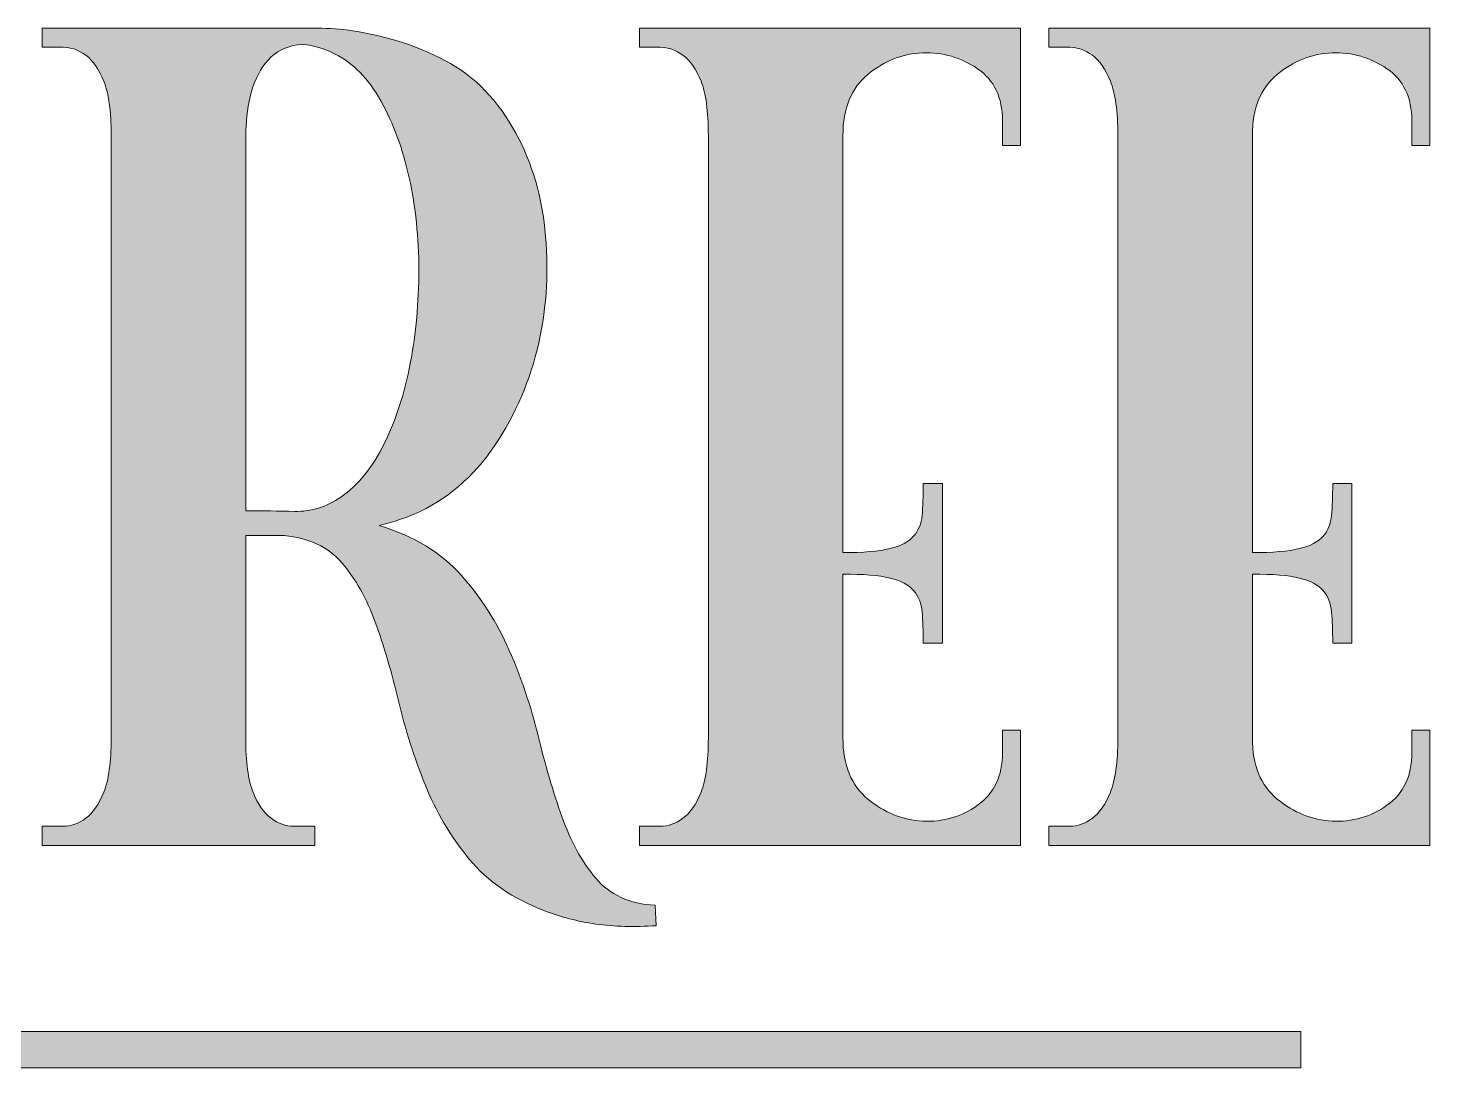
# Model space of a CAD drawing. Header units: inches. Extents: x 51 to 1029, y -812 to -272.
# Drawn here: x 830.3 to 1029.5, y -599.9 to -452.1 of the extents above; entities that cross this region are included whole.
import ezdxf

# ---------------------------------------------------------------- set-up
doc = ezdxf.new("R2010")
doc.units = ezdxf.units.IN
doc.header["$MEASUREMENT"] = 0
doc.layers.add('Layer 1', color=7, linetype='Continuous')

# ---------------------------------------------------------------- blocks, each defined once
blk = doc.blocks.new('block 3')
at = {"layer": 'Layer 1', "true_color": 0xd81c2b}
h = blk.add_hatch(color=242, dxfattribs=at)
h.dxf.hatch_style = 2
edge = h.paths.add_edge_path()
edge.add_spline(control_points=[(864.48, -452.07), (866.19, -452.07), (867.88, -452.07), (869.54, -452.07), (871.2, -452.07), (872.89, -452.12), (874.6, -452.23), (879.63, -452.77), (884.35, -454.11), (888.74, -456.25), (893.13, -458.39), (896.61, -461.71), (899.18, -466.21), (901.65, -470.39), (903.17, -475.21), (903.76, -480.67), (904.35, -486.13), (904.06, -491.52), (902.88, -496.82), (901.7, -502.12), (899.61, -507), (896.61, -511.44), (893.61, -515.89), (889.81, -519.13), (885.21, -521.16), (884.46, -521.48), (883.65, -521.78), (882.79, -522.04), (881.94, -522.31), (881.08, -522.55), (880.22, -522.77), (885.15, -524.27), (889.03, -526.62), (891.87, -529.84), (894.71, -533.05), (896.99, -536.61), (898.7, -540.52), (900.41, -544.43), (901.78, -548.47), (902.8, -552.65), (903.82, -556.83), (904.94, -560.66), (906.17, -564.14), (907.4, -567.62), (909.01, -570.54), (910.99, -572.9), (912.97, -575.25), (915.79, -576.54), (919.43, -576.75), (919.43, -576.75), (919.59, -579.65), (919.59, -579.65), (916.48, -579.86), (913.62, -579.78), (910.99, -579.41), (908.37, -579.03), (905.99, -578.41), (903.84, -577.56), (899.24, -575.84), (895.62, -573.38), (893, -570.17), (890.37, -566.95), (888.28, -563.42), (886.73, -559.56), (885.18, -555.71), (883.92, -551.74), (882.96, -547.67), (881.99, -543.6), (880.89, -539.88), (879.66, -536.5), (878.43, -533.13), (876.85, -530.32), (874.92, -528.07), (872.99, -525.82), (870.26, -524.53), (866.73, -524.21), (866.73, -524.21), (861.26, -524.21), (861.26, -524.21), (861.26, -524.21), (861.26, -552.97), (861.26, -552.97), (861.26, -556.4), (861.61, -558.97), (862.31, -560.69), (863, -562.4), (863.86, -563.63), (864.88, -564.38), (865.9, -565.13), (866.97, -565.51), (868.09, -565.51), (869.22, -565.51), (870.21, -565.51), (871.07, -565.51), (871.07, -565.51), (871.07, -568.24), (871.07, -568.24), (871.07, -568.24), (832.34, -568.24), (832.34, -568.24), (832.34, -568.24), (832.34, -565.51), (832.34, -565.51), (833.2, -565.51), (834.19, -565.51), (835.32, -565.51), (836.44, -565.51), (837.51, -565.13), (838.53, -564.38), (839.55, -563.63), (840.4, -562.4), (841.1, -560.69), (841.8, -558.97), (842.14, -556.4), (842.14, -552.97), (842.14, -552.97), (842.14, -467.33), (842.14, -467.33), (842.14, -463.91), (841.8, -461.34), (841.1, -459.62), (840.4, -457.91), (839.55, -456.68), (838.53, -455.93), (837.51, -455.18), (836.44, -454.8), (835.32, -454.8), (834.19, -454.8), (833.2, -454.8), (832.34, -454.8), (832.34, -454.8), (832.34, -452.07), (832.34, -452.07), (832.34, -452.07), (864.48, -452.07), (864.48, -452.07)], knot_values=[0, 0, 0, 0, 1, 1, 1, 2, 2, 2, 3, 3, 3, 4, 4, 4, 5, 5, 5, 6, 6, 6, 7, 7, 7, 8, 8, 8, 9, 9, 9, 10, 10, 10, 11, 11, 11, 12, 12, 12, 13, 13, 13, 14, 14, 14, 15, 15, 15, 16, 16, 16, 17, 17, 17, 18, 18, 18, 19, 19, 19, 20, 20, 20, 21, 21, 21, 22, 22, 22, 23, 23, 23, 24, 24, 24, 25, 25, 25, 26, 26, 26, 27, 27, 27, 28, 28, 28, 29, 29, 29, 30, 30, 30, 31, 31, 31, 32, 32, 32, 33, 33, 33, 34, 34, 34, 35, 35, 35, 36, 36, 36, 37, 37, 37, 38, 38, 38, 39, 39, 39, 40, 40, 40, 41, 41, 41, 42, 42, 42, 43, 43, 43, 44, 44, 44, 45, 45, 45, 45], degree=3, periodic=1)
edge = h.paths.add_edge_path()
edge.add_spline(control_points=[(861.26, -520.68), (863.62, -520.68), (865.95, -520.71), (868.25, -520.76), (870.56, -520.81), (872.73, -520.14), (874.76, -518.75), (877.22, -517.04), (879.29, -514.49), (880.95, -511.12), (882.61, -507.74), (883.84, -503.94), (884.64, -499.71), (885.45, -495.48), (885.85, -491.06), (885.85, -486.45), (885.85, -481.85), (885.39, -477.48), (884.48, -473.36), (883.57, -469.24), (882.23, -465.59), (880.46, -462.43), (878.7, -459.27), (876.53, -457.05), (873.96, -455.77), (871.6, -454.59), (869.62, -454.19), (868.01, -454.56), (866.41, -454.94), (865.09, -455.77), (864.08, -457.05), (863.06, -458.34), (862.33, -459.92), (861.91, -461.79), (861.48, -463.67), (861.26, -465.51), (861.26, -467.33), (861.26, -467.33), (861.26, -520.68), (861.26, -520.68)], knot_values=[0, 0, 0, 0, 1, 1, 1, 2, 2, 2, 3, 3, 3, 4, 4, 4, 5, 5, 5, 6, 6, 6, 7, 7, 7, 8, 8, 8, 9, 9, 9, 10, 10, 10, 11, 11, 11, 12, 12, 12, 13, 13, 13, 13], degree=3, periodic=1)
h = blk.add_hatch(color=242, dxfattribs=at)
h.dxf.hatch_style = 2
edge = h.paths.add_edge_path()
edge.add_spline(control_points=[(960.24, -539.48), (960.24, -539.48), (957.51, -539.48), (957.51, -539.48), (957.51, -537.77), (957.46, -536.29), (957.35, -535.06), (957.24, -533.83), (956.84, -532.81), (956.14, -532.01), (955.45, -531.2), (954.32, -530.61), (952.77, -530.24), (951.22, -529.86), (948.99, -529.68), (946.1, -529.68), (946.1, -529.68), (946.1, -552.97), (946.1, -552.97), (946.1, -556.83), (947.28, -559.72), (949.64, -561.65), (951.99, -563.58), (954.59, -564.62), (957.43, -564.78), (960.27, -564.94), (962.86, -564.2), (965.22, -562.53), (967.58, -560.87), (968.76, -558.38), (968.76, -555.06), (968.76, -555.06), (968.76, -551.85), (968.76, -551.85), (968.76, -551.85), (971.33, -551.85), (971.33, -551.85), (971.33, -551.85), (971.33, -568.24), (971.33, -568.24), (971.33, -568.24), (917.18, -568.24), (917.18, -568.24), (917.18, -568.24), (917.18, -565.51), (917.18, -565.51), (918.04, -565.51), (919.03, -565.51), (920.15, -565.51), (921.28, -565.51), (922.35, -565.13), (923.37, -564.38), (924.38, -563.63), (925.24, -562.4), (925.94, -560.69), (926.63, -558.97), (926.98, -556.4), (926.98, -552.97), (926.98, -552.97), (926.98, -467.33), (926.98, -467.33), (926.98, -463.91), (926.63, -461.34), (925.94, -459.62), (925.24, -457.91), (924.38, -456.68), (923.37, -455.93), (922.35, -455.18), (921.28, -454.8), (920.15, -454.8), (919.03, -454.8), (918.04, -454.8), (917.18, -454.8), (917.18, -454.8), (917.18, -452.07), (917.18, -452.07), (917.18, -452.07), (971.33, -452.07), (971.33, -452.07), (971.33, -452.07), (971.33, -468.78), (971.33, -468.78), (971.33, -468.78), (968.76, -468.78), (968.76, -468.78), (968.76, -468.78), (968.76, -465.24), (968.76, -465.24), (968.76, -461.93), (967.58, -459.46), (965.22, -457.85), (962.86, -456.25), (960.27, -455.5), (957.43, -455.6), (954.59, -455.71), (951.99, -456.73), (949.64, -458.66), (947.28, -460.59), (946.1, -463.48), (946.1, -467.33), (946.1, -467.33), (946.1, -526.62), (946.1, -526.62), (948.99, -526.62), (951.22, -526.44), (952.77, -526.06), (954.32, -525.69), (955.45, -525.1), (956.14, -524.29), (956.84, -523.49), (957.24, -522.5), (957.35, -521.32), (957.46, -520.14), (957.51, -518.64), (957.51, -516.82), (957.51, -516.82), (960.24, -516.82), (960.24, -516.82), (960.24, -516.82), (960.24, -539.48), (960.24, -539.48)], knot_values=[0, 0, 0, 0, 1, 1, 1, 2, 2, 2, 3, 3, 3, 4, 4, 4, 5, 5, 5, 6, 6, 6, 7, 7, 7, 8, 8, 8, 9, 9, 9, 10, 10, 10, 11, 11, 11, 12, 12, 12, 13, 13, 13, 14, 14, 14, 15, 15, 15, 16, 16, 16, 17, 17, 17, 18, 18, 18, 19, 19, 19, 20, 20, 20, 21, 21, 21, 22, 22, 22, 23, 23, 23, 24, 24, 24, 25, 25, 25, 26, 26, 26, 27, 27, 27, 28, 28, 28, 29, 29, 29, 30, 30, 30, 31, 31, 31, 32, 32, 32, 33, 33, 33, 34, 34, 34, 35, 35, 35, 36, 36, 36, 37, 37, 37, 38, 38, 38, 39, 39, 39, 40, 40, 40, 40], degree=3, periodic=1)
h = blk.add_hatch(color=242, dxfattribs=at)
h.dxf.hatch_style = 2
edge = h.paths.add_edge_path()
edge.add_spline(control_points=[(1018.41, -539.48), (1018.41, -539.48), (1015.68, -539.48), (1015.68, -539.48), (1015.68, -537.77), (1015.62, -536.29), (1015.51, -535.06), (1015.41, -533.83), (1015, -532.81), (1014.31, -532.01), (1013.61, -531.2), (1012.49, -530.61), (1010.93, -530.24), (1009.38, -529.86), (1007.16, -529.68), (1004.27, -529.68), (1004.27, -529.68), (1004.27, -552.97), (1004.27, -552.97), (1004.27, -556.83), (1005.44, -559.72), (1007.8, -561.65), (1010.16, -563.58), (1012.75, -564.62), (1015.59, -564.78), (1018.43, -564.94), (1021.03, -564.2), (1023.39, -562.53), (1025.74, -560.87), (1026.92, -558.38), (1026.92, -555.06), (1026.92, -555.06), (1026.92, -551.85), (1026.92, -551.85), (1026.92, -551.85), (1029.49, -551.85), (1029.49, -551.85), (1029.49, -551.85), (1029.49, -568.24), (1029.49, -568.24), (1029.49, -568.24), (975.34, -568.24), (975.34, -568.24), (975.34, -568.24), (975.34, -565.51), (975.34, -565.51), (976.2, -565.51), (977.19, -565.51), (978.32, -565.51), (979.44, -565.51), (980.51, -565.13), (981.53, -564.38), (982.55, -563.63), (983.4, -562.4), (984.1, -560.69), (984.8, -558.97), (985.15, -556.4), (985.15, -552.97), (985.15, -552.97), (985.15, -467.33), (985.15, -467.33), (985.15, -463.91), (984.8, -461.34), (984.1, -459.62), (983.4, -457.91), (982.55, -456.68), (981.53, -455.93), (980.51, -455.18), (979.44, -454.8), (978.32, -454.8), (977.19, -454.8), (976.2, -454.8), (975.34, -454.8), (975.34, -454.8), (975.34, -452.07), (975.34, -452.07), (975.34, -452.07), (1029.49, -452.07), (1029.49, -452.07), (1029.49, -452.07), (1029.49, -468.78), (1029.49, -468.78), (1029.49, -468.78), (1026.92, -468.78), (1026.92, -468.78), (1026.92, -468.78), (1026.92, -465.24), (1026.92, -465.24), (1026.92, -461.93), (1025.74, -459.46), (1023.39, -457.85), (1021.03, -456.25), (1018.43, -455.5), (1015.59, -455.6), (1012.75, -455.71), (1010.16, -456.73), (1007.8, -458.66), (1005.44, -460.59), (1004.27, -463.48), (1004.27, -467.33), (1004.27, -467.33), (1004.27, -526.62), (1004.27, -526.62), (1007.16, -526.62), (1009.38, -526.44), (1010.93, -526.06), (1012.49, -525.69), (1013.61, -525.1), (1014.31, -524.29), (1015, -523.49), (1015.41, -522.5), (1015.51, -521.32), (1015.62, -520.14), (1015.68, -518.64), (1015.68, -516.82), (1015.68, -516.82), (1018.41, -516.82), (1018.41, -516.82), (1018.41, -516.82), (1018.41, -539.48), (1018.41, -539.48)], knot_values=[0, 0, 0, 0, 1, 1, 1, 2, 2, 2, 3, 3, 3, 4, 4, 4, 5, 5, 5, 6, 6, 6, 7, 7, 7, 8, 8, 8, 9, 9, 9, 10, 10, 10, 11, 11, 11, 12, 12, 12, 13, 13, 13, 14, 14, 14, 15, 15, 15, 16, 16, 16, 17, 17, 17, 18, 18, 18, 19, 19, 19, 20, 20, 20, 21, 21, 21, 22, 22, 22, 23, 23, 23, 24, 24, 24, 25, 25, 25, 26, 26, 26, 27, 27, 27, 28, 28, 28, 29, 29, 29, 30, 30, 30, 31, 31, 31, 32, 32, 32, 33, 33, 33, 34, 34, 34, 35, 35, 35, 36, 36, 36, 37, 37, 37, 38, 38, 38, 39, 39, 39, 40, 40, 40, 40], degree=3, periodic=1)
at = {"layer": 'Layer 1', "lineweight": 0}
for points, knots in [([(864.48, -452.07), (866.19, -452.07), (867.88, -452.07), (869.54, -452.07), (871.2, -452.07), (872.89, -452.12), (874.6, -452.23), (879.63, -452.77), (884.35, -454.11), (888.74, -456.25), (893.13, -458.39), (896.61, -461.71), (899.18, -466.21), (901.65, -470.39), (903.17, -475.21), (903.76, -480.67), (904.35, -486.13), (904.06, -491.52), (902.88, -496.82), (901.7, -502.12), (899.61, -507), (896.61, -511.44), (893.61, -515.89), (889.81, -519.13), (885.21, -521.16), (884.46, -521.48), (883.65, -521.78), (882.79, -522.04), (881.94, -522.31), (881.08, -522.55), (880.22, -522.77), (885.15, -524.27), (889.03, -526.62), (891.87, -529.84), (894.71, -533.05), (896.99, -536.61), (898.7, -540.52), (900.41, -544.43), (901.78, -548.47), (902.8, -552.65), (903.82, -556.83), (904.94, -560.66), (906.17, -564.14), (907.4, -567.62), (909.01, -570.54), (910.99, -572.9), (912.97, -575.25), (915.79, -576.54), (919.43, -576.75), (919.43, -576.75), (919.59, -579.65), (919.59, -579.65), (916.48, -579.86), (913.62, -579.78), (910.99, -579.41), (908.37, -579.03), (905.99, -578.41), (903.84, -577.56), (899.24, -575.84), (895.62, -573.38), (893, -570.17), (890.37, -566.95), (888.28, -563.42), (886.73, -559.56), (885.18, -555.71), (883.92, -551.74), (882.96, -547.67), (881.99, -543.6), (880.89, -539.88), (879.66, -536.5), (878.43, -533.13), (876.85, -530.32), (874.92, -528.07), (872.99, -525.82), (870.26, -524.53), (866.73, -524.21), (866.73, -524.21), (861.26, -524.21), (861.26, -524.21), (861.26, -524.21), (861.26, -552.97), (861.26, -552.97), (861.26, -556.4), (861.61, -558.97), (862.31, -560.69), (863, -562.4), (863.86, -563.63), (864.88, -564.38), (865.9, -565.13), (866.97, -565.51), (868.09, -565.51), (869.22, -565.51), (870.21, -565.51), (871.07, -565.51), (871.07, -565.51), (871.07, -568.24), (871.07, -568.24), (871.07, -568.24), (832.34, -568.24), (832.34, -568.24), (832.34, -568.24), (832.34, -565.51), (832.34, -565.51), (833.2, -565.51), (834.19, -565.51), (835.32, -565.51), (836.44, -565.51), (837.51, -565.13), (838.53, -564.38), (839.55, -563.63), (840.4, -562.4), (841.1, -560.69), (841.8, -558.97), (842.14, -556.4), (842.14, -552.97), (842.14, -552.97), (842.14, -467.33), (842.14, -467.33), (842.14, -463.91), (841.8, -461.34), (841.1, -459.62), (840.4, -457.91), (839.55, -456.68), (838.53, -455.93), (837.51, -455.18), (836.44, -454.8), (835.32, -454.8), (834.19, -454.8), (833.2, -454.8), (832.34, -454.8), (832.34, -454.8), (832.34, -452.07), (832.34, -452.07), (832.34, -452.07), (864.48, -452.07), (864.48, -452.07)], [0, 0, 0, 0, 1, 1, 1, 2, 2, 2, 3, 3, 3, 4, 4, 4, 5, 5, 5, 6, 6, 6, 7, 7, 7, 8, 8, 8, 9, 9, 9, 10, 10, 10, 11, 11, 11, 12, 12, 12, 13, 13, 13, 14, 14, 14, 15, 15, 15, 16, 16, 16, 17, 17, 17, 18, 18, 18, 19, 19, 19, 20, 20, 20, 21, 21, 21, 22, 22, 22, 23, 23, 23, 24, 24, 24, 25, 25, 25, 26, 26, 26, 27, 27, 27, 28, 28, 28, 29, 29, 29, 30, 30, 30, 31, 31, 31, 32, 32, 32, 33, 33, 33, 34, 34, 34, 35, 35, 35, 36, 36, 36, 37, 37, 37, 38, 38, 38, 39, 39, 39, 40, 40, 40, 41, 41, 41, 42, 42, 42, 43, 43, 43, 44, 44, 44, 45, 45, 45, 45]), ([(960.24, -539.48), (960.24, -539.48), (957.51, -539.48), (957.51, -539.48), (957.51, -537.77), (957.46, -536.29), (957.35, -535.06), (957.24, -533.83), (956.84, -532.81), (956.14, -532.01), (955.45, -531.2), (954.32, -530.61), (952.77, -530.24), (951.22, -529.86), (948.99, -529.68), (946.1, -529.68), (946.1, -529.68), (946.1, -552.97), (946.1, -552.97), (946.1, -556.83), (947.28, -559.72), (949.64, -561.65), (951.99, -563.58), (954.59, -564.62), (957.43, -564.78), (960.27, -564.94), (962.86, -564.2), (965.22, -562.53), (967.58, -560.87), (968.76, -558.38), (968.76, -555.06), (968.76, -555.06), (968.76, -551.85), (968.76, -551.85), (968.76, -551.85), (971.33, -551.85), (971.33, -551.85), (971.33, -551.85), (971.33, -568.24), (971.33, -568.24), (971.33, -568.24), (917.18, -568.24), (917.18, -568.24), (917.18, -568.24), (917.18, -565.51), (917.18, -565.51), (918.04, -565.51), (919.03, -565.51), (920.15, -565.51), (921.28, -565.51), (922.35, -565.13), (923.37, -564.38), (924.38, -563.63), (925.24, -562.4), (925.94, -560.69), (926.63, -558.97), (926.98, -556.4), (926.98, -552.97), (926.98, -552.97), (926.98, -467.33), (926.98, -467.33), (926.98, -463.91), (926.63, -461.34), (925.94, -459.62), (925.24, -457.91), (924.38, -456.68), (923.37, -455.93), (922.35, -455.18), (921.28, -454.8), (920.15, -454.8), (919.03, -454.8), (918.04, -454.8), (917.18, -454.8), (917.18, -454.8), (917.18, -452.07), (917.18, -452.07), (917.18, -452.07), (971.33, -452.07), (971.33, -452.07), (971.33, -452.07), (971.33, -468.78), (971.33, -468.78), (971.33, -468.78), (968.76, -468.78), (968.76, -468.78), (968.76, -468.78), (968.76, -465.24), (968.76, -465.24), (968.76, -461.93), (967.58, -459.46), (965.22, -457.85), (962.86, -456.25), (960.27, -455.5), (957.43, -455.6), (954.59, -455.71), (951.99, -456.73), (949.64, -458.66), (947.28, -460.59), (946.1, -463.48), (946.1, -467.33), (946.1, -467.33), (946.1, -526.62), (946.1, -526.62), (948.99, -526.62), (951.22, -526.44), (952.77, -526.06), (954.32, -525.69), (955.45, -525.1), (956.14, -524.29), (956.84, -523.49), (957.24, -522.5), (957.35, -521.32), (957.46, -520.14), (957.51, -518.64), (957.51, -516.82), (957.51, -516.82), (960.24, -516.82), (960.24, -516.82), (960.24, -516.82), (960.24, -539.48), (960.24, -539.48)], [0, 0, 0, 0, 1, 1, 1, 2, 2, 2, 3, 3, 3, 4, 4, 4, 5, 5, 5, 6, 6, 6, 7, 7, 7, 8, 8, 8, 9, 9, 9, 10, 10, 10, 11, 11, 11, 12, 12, 12, 13, 13, 13, 14, 14, 14, 15, 15, 15, 16, 16, 16, 17, 17, 17, 18, 18, 18, 19, 19, 19, 20, 20, 20, 21, 21, 21, 22, 22, 22, 23, 23, 23, 24, 24, 24, 25, 25, 25, 26, 26, 26, 27, 27, 27, 28, 28, 28, 29, 29, 29, 30, 30, 30, 31, 31, 31, 32, 32, 32, 33, 33, 33, 34, 34, 34, 35, 35, 35, 36, 36, 36, 37, 37, 37, 38, 38, 38, 39, 39, 39, 40, 40, 40, 40]), ([(1018.41, -539.48), (1018.41, -539.48), (1015.68, -539.48), (1015.68, -539.48), (1015.68, -537.77), (1015.62, -536.29), (1015.51, -535.06), (1015.41, -533.83), (1015, -532.81), (1014.31, -532.01), (1013.61, -531.2), (1012.49, -530.61), (1010.93, -530.24), (1009.38, -529.86), (1007.16, -529.68), (1004.27, -529.68), (1004.27, -529.68), (1004.27, -552.97), (1004.27, -552.97), (1004.27, -556.83), (1005.44, -559.72), (1007.8, -561.65), (1010.16, -563.58), (1012.75, -564.62), (1015.59, -564.78), (1018.43, -564.94), (1021.03, -564.2), (1023.39, -562.53), (1025.74, -560.87), (1026.92, -558.38), (1026.92, -555.06), (1026.92, -555.06), (1026.92, -551.85), (1026.92, -551.85), (1026.92, -551.85), (1029.49, -551.85), (1029.49, -551.85), (1029.49, -551.85), (1029.49, -568.24), (1029.49, -568.24), (1029.49, -568.24), (975.34, -568.24), (975.34, -568.24), (975.34, -568.24), (975.34, -565.51), (975.34, -565.51), (976.2, -565.51), (977.19, -565.51), (978.32, -565.51), (979.44, -565.51), (980.51, -565.13), (981.53, -564.38), (982.55, -563.63), (983.4, -562.4), (984.1, -560.69), (984.8, -558.97), (985.15, -556.4), (985.15, -552.97), (985.15, -552.97), (985.15, -467.33), (985.15, -467.33), (985.15, -463.91), (984.8, -461.34), (984.1, -459.62), (983.4, -457.91), (982.55, -456.68), (981.53, -455.93), (980.51, -455.18), (979.44, -454.8), (978.32, -454.8), (977.19, -454.8), (976.2, -454.8), (975.34, -454.8), (975.34, -454.8), (975.34, -452.07), (975.34, -452.07), (975.34, -452.07), (1029.49, -452.07), (1029.49, -452.07), (1029.49, -452.07), (1029.49, -468.78), (1029.49, -468.78), (1029.49, -468.78), (1026.92, -468.78), (1026.92, -468.78), (1026.92, -468.78), (1026.92, -465.24), (1026.92, -465.24), (1026.92, -461.93), (1025.74, -459.46), (1023.39, -457.85), (1021.03, -456.25), (1018.43, -455.5), (1015.59, -455.6), (1012.75, -455.71), (1010.16, -456.73), (1007.8, -458.66), (1005.44, -460.59), (1004.27, -463.48), (1004.27, -467.33), (1004.27, -467.33), (1004.27, -526.62), (1004.27, -526.62), (1007.16, -526.62), (1009.38, -526.44), (1010.93, -526.06), (1012.49, -525.69), (1013.61, -525.1), (1014.31, -524.29), (1015, -523.49), (1015.41, -522.5), (1015.51, -521.32), (1015.62, -520.14), (1015.68, -518.64), (1015.68, -516.82), (1015.68, -516.82), (1018.41, -516.82), (1018.41, -516.82), (1018.41, -516.82), (1018.41, -539.48), (1018.41, -539.48)], [0, 0, 0, 0, 1, 1, 1, 2, 2, 2, 3, 3, 3, 4, 4, 4, 5, 5, 5, 6, 6, 6, 7, 7, 7, 8, 8, 8, 9, 9, 9, 10, 10, 10, 11, 11, 11, 12, 12, 12, 13, 13, 13, 14, 14, 14, 15, 15, 15, 16, 16, 16, 17, 17, 17, 18, 18, 18, 19, 19, 19, 20, 20, 20, 21, 21, 21, 22, 22, 22, 23, 23, 23, 24, 24, 24, 25, 25, 25, 26, 26, 26, 27, 27, 27, 28, 28, 28, 29, 29, 29, 30, 30, 30, 31, 31, 31, 32, 32, 32, 33, 33, 33, 34, 34, 34, 35, 35, 35, 36, 36, 36, 37, 37, 37, 38, 38, 38, 39, 39, 39, 40, 40, 40, 40]), ([(861.26, -520.68), (863.62, -520.68), (865.95, -520.71), (868.25, -520.76), (870.56, -520.81), (872.73, -520.14), (874.76, -518.75), (877.22, -517.04), (879.29, -514.49), (880.95, -511.12), (882.61, -507.74), (883.84, -503.94), (884.64, -499.71), (885.45, -495.48), (885.85, -491.06), (885.85, -486.45), (885.85, -481.85), (885.39, -477.48), (884.48, -473.36), (883.57, -469.24), (882.23, -465.59), (880.46, -462.43), (878.7, -459.27), (876.53, -457.05), (873.96, -455.77), (871.6, -454.59), (869.62, -454.19), (868.01, -454.56), (866.41, -454.94), (865.09, -455.77), (864.08, -457.05), (863.06, -458.34), (862.33, -459.92), (861.91, -461.79), (861.48, -463.67), (861.26, -465.51), (861.26, -467.33), (861.26, -467.33), (861.26, -520.68), (861.26, -520.68)], [0, 0, 0, 0, 1, 1, 1, 2, 2, 2, 3, 3, 3, 4, 4, 4, 5, 5, 5, 6, 6, 6, 7, 7, 7, 8, 8, 8, 9, 9, 9, 10, 10, 10, 11, 11, 11, 12, 12, 12, 13, 13, 13, 13])]:
    blk.add_open_spline(points, degree=3, knots=knots, dxfattribs=at)
blk = doc.blocks.new('block 12')
at = {"layer": 'Layer 1', "true_color": 0xd81c2b}
h = blk.add_hatch(color=242, dxfattribs=at)
h.dxf.hatch_style = 2
h.paths.add_polyline_path([(1011.13, -599.87), (751.75, -599.87), (751.75, -594.69), (1011.13, -594.69)])
at = {"layer": 'Layer 1', "lineweight": 0}
blk.add_lwpolyline([(1011.13, -599.87), (751.75, -599.87), (751.75, -594.69), (1011.13, -594.69), (1011.13, -599.87)], dxfattribs=at)
blk = doc.blocks.new('block 11')
at = {"layer": 'Layer 1'}
blk.add_blockref('block 12', (0, 0), dxfattribs=at)
blk = doc.blocks.new('block 8')
at = {"layer": 'Layer 1'}
blk.add_blockref('block 11', (0, 0), dxfattribs=at)
blk = doc.blocks.new('block 2')
at = {"layer": 'Layer 1'}
for name in ['block 3', 'block 8']:
    blk.add_blockref(name, (0, 0), dxfattribs=at)

msp = doc.modelspace()

# ---------------------------------------------------------------- block references
at = {"layer": 'Layer 1'}
msp.add_blockref('block 2', (0, 0), dxfattribs=at)

doc.saveas('drawing.dxf')
